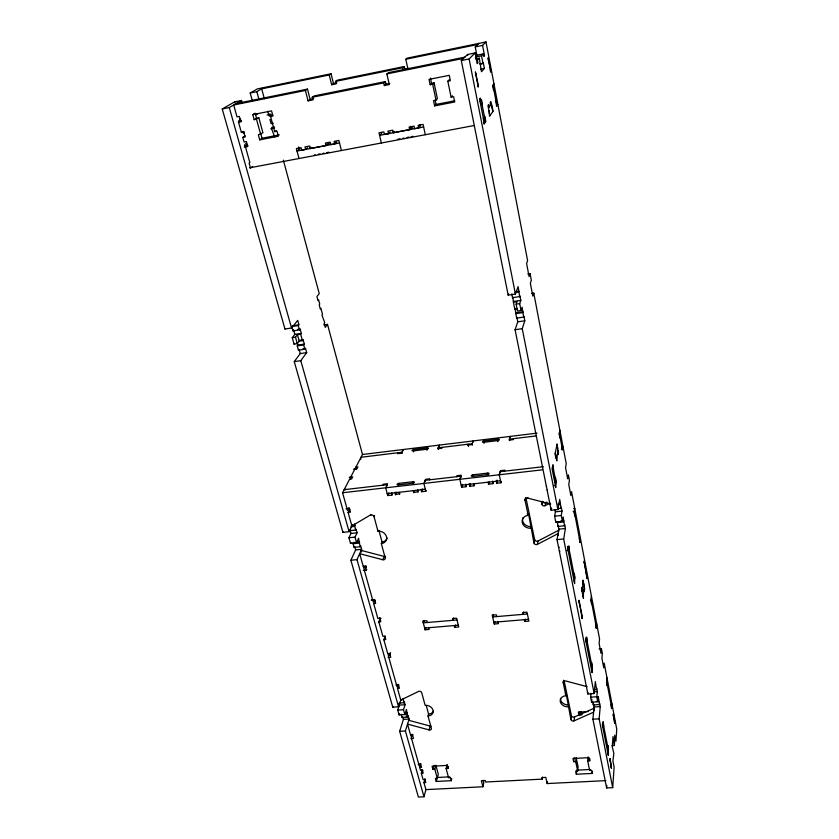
<?xml version="1.0" encoding="UTF-8"?>
<svg xmlns="http://www.w3.org/2000/svg" width="839" height="839" viewBox="0 0 839 839"><rect width="100%" height="100%" fill="white"/><g stroke="black" fill="none" stroke-linecap="round" stroke-linejoin="round"><path stroke-width="1.26" d="M421.734 769.751L422.29 772.771M612.69 787.643L599.13 718.845L600.242 706.585L599.591 703.271L599.476 704.571L593.32 704.97L593.446 703.68L594.096 706.983L592.9 719.233L606.628 787.936L612.69 787.643L614.117 767.182L612.9 760.963L613.865 753.307L612.26 746.846L613.015 736.558L614.41 745.556L612.082 745.682M614.41 745.556L614.746 735.142L615.92 741.256L616.759 729.238L604.185 663.156L603.755 667.854L601.909 658.185L602.35 653.529L601.427 648.673L599.077 648.862M611.295 767.748L611.442 765.724M614.567 722.788L614.704 720.953M610.005 761.172L609.995 758.624L611.474 768.356M613.351 716.401L613.267 714.02L614.735 723.386M606.628 787.936L606.817 785.377M608.034 753.904L608.443 748.535L607.824 745.347L607.719 746.679M611.914 703.774L611.537 708.619L611.044 704.299M603.713 726.217L603.189 721.645L602.738 726.91M607.258 684.456L607.153 685.652L606.555 682.485L606.954 677.734M599.476 704.571L598.291 696.622L597.808 701.792L591.6 702.201L590.604 697.178L591.002 693.308M577.672 771.01L575.68 761.571L576.131 757.544L578.113 766.961L577.672 771.01L575.68 771.114L576.341 774.24L592.271 773.422L592.46 771.387M597.808 701.792L596.823 696.758L597.316 691.609L596.655 688.253L596.529 689.532L594.054 689.7M601.427 648.673L600.986 653.319L599.119 643.523L599.57 638.919L571.537 491.581L570.887 495.566L568.758 484.418L569.429 480.495L568.37 474.916L567.688 478.807L565.528 467.522L566.231 463.673L533.782 293.136L531.569 293.472M592.271 773.422L591.631 770.275L589.628 770.38L587.688 760.921L589.691 760.805L589.89 758.792M594.148 693.538L563.682 538.974L565.423 528.497L564.668 524.658L564.49 525.759L557.904 526.441L558.092 525.34L558.858 529.168L557.023 539.634L587.856 693.968L594.148 693.538L595.344 681.509L596.529 689.532M587.688 760.921L588.087 756.883L588.569 759.243M591.6 702.201L591.894 699.286M591.757 670.969L592.292 665.914L591.621 662.485L591.485 663.743M596.707 623.859L596.235 628.401L595.721 623.943M587.856 693.968L587.992 692.657M576.341 774.24L576.792 770.181L590.216 769.478M587.185 641.762L586.639 637.032L586.073 641.961M591.663 602.696L591.537 603.807L590.887 600.42L591.401 595.984M575.68 761.571L573.677 761.676L574.138 757.648M581.993 714.88L581.301 711.462L580.892 715.09L578.994 715.216L579.413 711.587M565.203 693.926A6.953 5.506 10.8 0 1 566.189 693.79L570.919 719.526A2.077 1.626 10.6 0 0 574.075 720.858L574.537 716.936L593.97 708.284L594.442 710.643M570.919 719.526L571.401 715.615L564.228 681.278M581.941 617.913L582.161 616.099L578.952 600.357L582.214 618.626L582.161 616.099M586.943 577.903L584.154 561.102L587.195 578.616L587.143 576.278M583.095 596.602L584.301 587.101L583.294 581.815L582.067 591.275M578.994 602.884L579.225 601.091M584.175 563.43L584.395 561.826M568.255 706.826A6.974 5.516 10.8 0 1 560.284 701.729A6.974 5.516 10.8 0 1 565.937 695.72L566.189 693.79M565.937 695.72L563.221 682.757L563.567 680.219M605.884 780.627L547.185 783.563L547.479 781.529M574.254 581.752L574.925 577.075L574.201 573.383L574.033 574.537M580.42 538.25L579.822 542.434L579.298 537.82M425.016 778.634L423.947 782.598L425.908 789.614L482.928 786.772L481.376 780.679L485.194 780.49L485.582 782.011L542.235 779.127L542.529 777.103M569.398 550.866L568.832 545.958L568.129 550.489L567.028 550.594M574.946 515.02L574.788 516.037L574.096 512.398L574.725 508.34L573.698 508.455M559.477 550.699L559.917 551.286M558.722 546.902L559.162 547.489M564.49 525.759L563.158 516.939L562.403 521.334L555.764 522.026L554.61 516.184L555.418 511.821L554.978 509.64M562.403 521.334L561.26 515.492L562.025 511.119L561.26 507.228L561.071 508.308L557.757 508.665M557.904 526.441L557.327 521.491M561.071 508.308L559.728 499.404L557.893 509.546L551.15 510.259L515.083 329.717L517.757 321.819L516.866 317.32L516.583 318.149L523.651 317.111L523.924 316.282L524.805 320.792L522.246 328.678L557.893 509.546M555.764 522.026L555.869 521.47M551.15 510.259L551.569 508.056M555.208 478.335L555.408 477.297L556.194 481.282L555.376 485.498L554.254 485.624M561.658 445.299L562.203 450.082L562.927 446.317L561.878 446.442M523.641 611.946L523.158 614.337L522.77 612.554L526.965 612.187L528.916 621.112L524.732 621.458L525.204 619.056M553.509 469.641L552.922 464.586L552.083 468.718L555.775 487.501L555.785 483.379M556.047 456.972L555.848 457.968L555.072 453.993L557.127 443.925L557.683 448.813M560.064 436.951L559.875 437.885L559.141 434.015L559.886 430.323M556.425 458.954L558.061 450.774M527.228 513.94A7.446 6.418 13 0 1 528.539 513.688L533.95 542.938A2.223 1.898 12.4 0 0 537.348 544.375L538.03 541.008L558.659 530.279L558.826 531.139M541.449 501.816L541.963 504.333A2.098 1.825 11.9 0 0 545.172 505.697L545.78 502.697L546.997 502.047M547.332 489.882L547.489 490.448M533.95 542.938L534.642 539.582L525.959 497.957M541.963 504.333L542.581 501.334A2.087 1.814 11.8 0 0 545.78 502.697M546.42 486.494L546.546 485.896M482.928 786.772L483.767 782.745L483.149 780.322M530.867 528.213A7.467 6.439 13 0 1 522.236 522.529A7.467 6.439 13 0 1 528.171 515.324L528.539 513.688M528.171 515.324L525.015 500.264A2.255 1.961 13.3 0 1 527.721 498.125L527.867 497.517M525.015 500.264L525.581 497.863M497.988 621.898L498.397 623.66L494.265 624.006L494.832 621.615M493.196 614.557L492.619 616.938L527.353 613.98M436.249 781.455L438.325 774.366L435.829 765.252L434.791 769.195L437.297 778.33L435.42 778.435L436.249 781.455L451.277 780.69L451.76 778.697M451.277 780.69L450.459 777.648L448.582 777.743L446.107 768.587L448.005 768.482L448.498 766.5M446.107 768.587L447.103 764.633L447.722 766.919M434.791 769.195L432.903 769.3L433.952 765.357M402.689 716.831L403.412 719.401L399.647 731.325L418.388 797.05L423.989 796.777L425.992 789.321M611.516 768.346L610.152 759.148M423.947 782.598L425.803 782.504L424.964 779.483L423.097 779.588L421.325 773.275L421.87 771.293M496.415 480.286L496.573 483.254L500.977 482.761L501.303 481.576M504.522 471.182L504.816 470.155L500.422 470.658L499.236 474.79L500.977 482.761M513.583 438.671L513.332 439.594L509.147 440.108L510.196 436.406L510.427 437.486M421.325 773.275L423.192 773.17L422.342 770.129L420.465 770.233L419.678 767.433L420.79 763.5M410.953 738.593L413.47 738.446L412.589 735.3L410.691 735.415L407.523 724.099L429.075 729.92L430.166 726.071A1.993 1.542 17.1 0 0 431.005 726.154M419.752 764.161L419.259 765.902L411.131 736.988L411.907 734.419L412.348 735.981L412.861 734.282M453.637 617.944L452.945 620.325L452.504 618.563L456.573 618.217L458.755 626.985L454.686 627.32L455.378 624.94M496.573 483.254L497.412 480.317M429.075 729.92A2.003 1.542 17.2 0 0 431.361 728.294L428.037 716.013L428.582 714.104L426.327 705.756M614.798 723.333L613.487 714.576M488.088 482.184L488.529 484.166L492.913 483.663L493.143 482.886M492.65 481.093L492.913 483.663M488.529 484.166L489.168 482.006M487.228 474.654L487.7 473.112A1.688 0.724 -12.5 0 1 489.106 473.699A1.688 0.724 -12.5 0 1 487.228 474.664L472.661 476.342A1.688 0.724 -12.8 0 1 471.287 475.755A1.688 0.724 -12.8 0 1 473.165 474.79L487.7 473.112L488.204 475.346M423.989 796.777L405.394 730.968L409.086 719.023L408.205 715.856L405.929 716.013M401.22 714.325L402.122 717.492L407.806 717.125L408.205 715.856M407.806 717.125L406.422 709.5L404.838 714.545L399.112 714.922L397.749 710.119L399.385 705.096L398.934 703.501M402.122 717.492L402.374 716.705M404.838 714.545L403.486 709.731L405.09 704.708L404.188 701.509L403.79 702.757L399.217 703.072M469.347 483.736L469.609 486.305L473.962 485.812L474.465 484.239M403.79 702.757L403.244 698.447M399.112 714.922L399.511 713.653M533.782 293.136L532.817 296.104L530.342 283.131L531.328 280.236L530.091 273.745L527.857 274.091M428.656 627.729L429.117 629.46L425.1 629.795L425.866 627.425M472.661 476.332L473.175 474.79L473.511 476.269M497.842 441.681L498.03 439.227L484.25 440.915L484.04 443.359M469.609 486.305L470.448 483.757M354.666 546.514L355.631 549.923L350.88 560.253L392.767 707.193L398.567 706.805L400.969 699.432M424.052 620.493L423.276 622.853L457.014 619.979M392.767 707.193L393.051 706.344M459.814 479.3L461.66 487.197L465.991 486.714L466.19 486.117M523.651 317.111L522.152 307.221L521.05 310.493L517.474 311.017L516.121 304.148L516.981 301.725L513.426 302.26L514.779 309.088L517.149 308.742M428.037 716.013A6.722 5.244 17.5 0 0 433.029 710.203A6.722 5.244 17.5 0 0 425.121 705.263L421.723 692.731A2.035 1.594 17.9 0 0 418.609 691.42L400.769 700.062L397.487 688.389L398.735 684.676M465.729 484.145L465.991 486.714M397.864 684.278L397.036 686.753L388.331 655.762L389.202 653.34L389.674 655.018L390.534 652.616M461.66 487.197L462.583 484.46M379.522 617.913L379.763 621.059M459.814 479.31L461.24 475.189L456.93 475.682L456.563 476.709M516.583 318.149L515.073 308.28L514.779 309.088M521.05 310.493L519.698 303.613L520.82 300.393L519.928 295.81L519.645 296.607L512.524 297.688L511.78 293.954M530.091 273.745L529.094 276.597L526.588 263.436L527.605 260.656L485.991 41.95L407.261 58.122L405.803 59.244L407.985 69.249M519.645 296.607L518.124 286.613L515.419 294.028L508.172 295.129L461.303 60.555L467.512 54.483L475.094 52.93L477.181 63.638L477.947 62.82L477.422 60.167L479.31 58.174L481.492 71.724L484.397 68.42L483.4 63.24L479.719 63.984M513.426 302.26L512.818 296.891L512.524 297.688M388.153 657.493L390.754 657.294L389.81 653.927L387.859 654.074L383.811 639.675L385.143 636.098M508.172 295.129L508.581 294.049M383.811 639.675L385.783 639.507L384.818 636.098L382.857 636.256L378.829 621.919L379.511 620.157M421.304 489.2L421.556 491.727L425.824 491.245L426.128 490.469M429.379 479.845L429.788 478.817L425.53 479.31L423.873 483.432L425.824 491.245M442.174 447.376L441.807 448.299L437.748 448.792L439.227 445.1L439.468 446.149M421.556 491.727L422.72 488.801M413.26 490.668L413.753 492.608L418.242 491.549M378.829 621.919L380.812 621.751L379.836 618.28L377.854 618.458L373.691 603.608L375.085 600.147M417.759 489.598L418.011 492.136M413.753 492.608L414.634 490.458M365.626 565.916L363.339 566.745L359.679 553.698L382.783 559.749A2.15 1.783 22.2 0 0 385.174 557.788L385.521 556.949M382.783 559.749L384.168 556.414A2.139 1.783 22.2 0 0 385.541 556.362M412.431 483.264L413.082 481.722A1.668 0.703 -14.2 0 1 414.351 482.31A1.668 0.703 -14.2 0 1 412.431 483.264L398.315 484.89A1.657 0.703 -14.5 0 1 397.067 484.302A1.657 0.703 -14.5 0 1 398.997 483.348L413.082 481.722L413.543 483.547M427.24 447.869L413.868 449.515A1.573 0.629 -13.9 0 0 412.064 450.386A1.573 0.629 -13.9 0 0 413.26 450.9L426.663 449.253A1.573 0.629 -13.7 0 0 428.467 448.383A1.573 0.629 -13.7 0 0 427.24 447.879L426.925 450.312M385.174 557.788L381.336 543.599L382.028 541.963A7.205 6.051 23 0 0 387.199 537.988M363.35 570.468L366.37 570.163L366.737 569.324M395.179 492.157L395.431 494.685L399.899 493.626M366.234 566.042L365.332 568.129L364.829 566.325L363.853 568.559L373.198 601.857L374.131 599.549L371.75 599.759M363.339 566.745L363.707 565.906M395.431 494.685L396.532 492.147M381.336 543.599A7.215 6.062 23 0 0 386.506 536.677A7.215 6.062 23 0 0 377.969 531.192L378.232 530.584M398.315 484.89L398.997 483.337L399.28 484.439M413.868 449.505L413.522 451.938M382.899 485.204L383.371 484.187L387.555 483.694L385.667 487.816L387.712 495.555L391.918 495.083L392.264 494.297M391.677 492.556L391.918 495.083M387.712 495.555L388.939 492.829M398.567 706.805L356.995 559.644L361.661 549.314L360.644 545.665L360.141 546.745L354.1 547.374L353.062 543.714L353.502 542.403M377.969 531.192L374.047 516.698L374.593 515.503M360.141 546.745L358.589 538.334L356.585 542.665L350.492 543.305L348.919 537.757L350.985 533.447L350.199 530.678M349.475 509.693L348.101 512.451L351.887 525.938L370.953 514.674M354.1 547.374L354.478 546.556M397.938 452.766L397.508 453.689L401.503 453.196L403.192 449.515L403.454 450.553M356.585 542.665L355.023 537.117L357.047 532.807L356.009 529.105L355.505 530.175L349.36 530.594M350.492 543.305L350.88 542.487M355.505 530.175L354.582 523.997M349.423 530.825L349.716 530.217M302.931 348.762L305.511 348.384L306.696 352.632L300.268 353.576L294.258 361.609L342.931 532.366L349.108 531.706L352.464 524.732M342.931 532.366L343.287 531.643M348.101 512.451L350.44 511.633M350.146 512.23L349.381 507.847M356.523 469.337L355.914 467.113L362.49 454.497L327.504 324.378L323.844 324.934M497.873 104.403L496.583 106.228L495.975 100.848M483.348 118.351L484.009 124.109L485.844 121.498L484.827 116.306L484.46 116.81M488.938 110.601L489.577 116.191L493.122 111.157L490.846 101.561L490.154 102.494L490.647 105.022M488.445 108.042L491.329 104.088L492.787 111.629M294.258 361.609L300.782 360.665L306.696 352.632M327.504 324.378L325.27 327.42L324.169 323.34L324.735 322.575L321.956 315.149L322.522 314.394L320.865 308.228L320.288 308.972L319.177 304.83L319.753 304.096L318.631 299.963L318.054 300.687L316.932 296.524L319.25 293.65L283.351 160.134M299.25 340.414L303.12 339.837L304.316 344.116L297.866 345.07L297.226 345.909L298.432 350.167L304.882 349.223L305.511 348.384M297.226 345.909L303.687 344.955L304.316 344.116M298.432 350.167L298.988 349.433M482.236 105.473L481.586 99.726L480.076 101.655M493.93 90.119L493.594 90.549L492.65 85.568L493.972 83.879M297.52 329.465L300.11 329.077L301.316 333.387L294.846 334.362L292.245 337.666L294.07 344.137L297.321 343.654L299.25 341.148L302.491 340.665L303.12 339.837M294.07 344.137L294.562 343.508M292.245 337.666L295.496 337.184L297.436 334.698L300.677 334.216L301.316 333.387M291.836 326.822L292.979 330.87L299.471 329.895L300.11 329.077M292.842 326.381L298.264 325.563L298.904 324.745L297.688 320.404L291.563 328.018L284.966 329.024L222.241 108.986L234.647 101.886L241.517 100.491L242.167 102.84M292.979 330.87L293.556 330.157M292.381 325.784L298.904 324.745M284.966 329.024L285.417 328.469M477.601 85.431L478.178 84.739L475.377 71.86L478.23 87.109L478.188 84.739M490.196 70.528L490.7 69.931L488.109 57.797L490.752 72.144L490.7 69.931M475.409 74.252L475.996 73.601M488.183 60.009L488.697 59.433M480.579 64.131L483.4 63.24M449.138 79.873L447.816 81.205L451.109 97.188L452.399 95.772M381.367 142.997L378.997 132.803L383.853 131.88L384.44 134.439L388.499 133.663L387.901 131.104L392.778 130.181L393.365 132.74L409.684 129.636L409.107 127.067L414.026 126.123L414.602 128.703L418.703 127.927L420.161 126.353L419.783 124.644M447.816 81.205L450.354 80.701L449.253 75.332L429.012 79.38L430.145 84.718L431.561 83.365L434.067 82.872L437.402 98.698L436.018 100.135L433.511 100.628L434.633 105.892L436.018 104.424L454.738 100.785M475.377 57.073L481.534 55.825L483.348 53.916L483.841 56.496L484.554 55.741L482.572 45.4L485.991 41.95M409.684 129.636L412.694 128.031L410.177 128.252M461.303 60.555L469.106 58.982L475.094 52.93M393.365 132.74L394.162 131.943M388.499 133.663L390.114 132.069M476.982 55.773L475.252 46.9L478.796 43.429M381.808 133.223L379.595 135.352L423.643 126.983M430.145 84.718L432.662 84.225L434.067 82.872M298.988 158.519L296.366 148.566L301.054 147.664L301.704 150.171L305.616 149.426L304.966 146.919L309.675 146.028L310.325 148.534L326.067 145.535L325.427 143.018L330.178 142.116L330.807 144.633L334.761 143.878L336.659 142.252L334.688 142.63M326.067 145.535L329.36 143.868L327.032 144.077M310.325 148.534L311.332 147.706M385.992 84.204L385.395 81.572L383.717 82.904L384.325 85.557L385.992 84.204L389.684 83.47M404.797 69.018L403.339 70.193L402.783 67.707L404.251 66.533L404.797 69.018L408.268 68.305M305.616 149.426L307.661 147.769M299.806 148.849L297.037 151.051L339.533 142.966M384.325 85.557L389.275 84.561L386.873 73.926L388.53 72.636L464.796 57.146M252.644 166.458L250.473 168.083L249.099 163.175L249.875 162.609L244.789 144.486L246.362 143.406L247.054 145.881L244.768 146.332M272.801 114.964L270.557 116.443L274.647 131.65L276.125 130.611M254.343 113.643L252.78 114.628L254.175 119.704L258.832 117.743L262.943 132.814L258.339 134.838L259.712 139.851L261.999 138.246L279.293 134.89M273.923 127.329L271.668 128.881L274.647 136.862M310.126 99.442L307.493 89.091L305.406 90.455L308.06 100.848L310.126 99.442L313.702 98.719M333.45 83.512L331.069 73.769L329.234 74.965L331.636 84.749L333.45 83.512L336.817 82.83M308.06 100.848L312.853 99.893L312.192 97.293L314.237 95.898L385.395 81.572M331.636 84.749L336.156 83.837L335.558 81.393L337.351 80.166L404.251 66.533M244.327 147.203L247.778 146.531L246.383 141.56L244.076 142.011L242.796 137.428L245.166 135.855M239.66 121.194L238.444 121.938L241.391 132.426L242.586 131.65M254.175 119.704L258.832 117.743M255.685 115.016L257.678 113.747M222.241 108.986L229.278 107.56L241.517 100.491M252.424 101.173L250.179 93.003L256.828 91.64L263.845 87.581M250.179 93.003L257.311 88.924L331.069 73.769M545.172 505.697L550.048 503.096M537.348 544.375L558.071 533.614L558.417 535.345M574.075 720.858L593.593 712.196M310.797 147.286L310.031 147.748L310.881 147.769M393.911 131.398L392.704 131.954L393.848 131.996M413.029 136.317L411.131 136.715M329.234 74.965L261.695 88.829L264.379 98.771M405.803 59.244L477.716 44.488M475.252 46.9L482.572 45.4M335.558 81.393L402.783 67.707M236.147 103.585L307.493 89.091M250.683 101.152L252.896 100.701M255.119 100.25L257.332 99.799M483.348 53.916L476.017 55.405L476.237 56.528M305.406 90.455L233.693 105.011L237.028 116.883L239.346 116.422L240.762 121.477L238.444 121.938M386.873 73.926L463.548 58.363M475.577 58.929L479.31 58.174M312.192 97.293L383.717 82.904M252.78 114.628L271.532 110.874L272.906 115.981L270.557 116.443M480.726 69.155L484.397 68.42M267.117 114.985L270.84 114.24L271.479 116.6M238.559 120.9L240.866 120.438M273.273 123.281L271.102 123.711L269.938 119.4M241.391 132.426L243.698 131.975L245.103 136.977L242.796 137.428M271.668 127.518L274.437 126.972M270.819 128.713L274.542 127.979M274.647 131.65L276.985 131.199L278.338 136.233L259.712 139.851M451.109 97.188L453.626 96.695L454.707 101.991L434.633 105.892M244.401 146.017L247.83 145.357M326.056 144.895L327.042 144.707M409.422 129.038L410.439 128.839M314.247 154.984L315.223 154.796M318.159 154.24L320.11 153.873M323.046 153.317L324.032 153.138M326.518 152.677L328.94 152.216M397.938 139.201L399.962 138.813M403.003 138.246L404.02 138.057M407.062 137.481L409.096 137.093M249.466 167.852L474.098 125.525M515.471 291.762L519.026 291.217M515.177 292.549L518.743 292.014M513.72 301.453L520.82 300.393M516.121 304.148L519.698 303.613M515.964 312.811L523.043 311.762M515.681 313.629L522.77 312.58M517.757 321.819L524.805 320.792M515.083 329.717L522.246 328.678M362.406 454.507L536.981 433.134M360.969 457.265L401.923 452.273L402.196 453.312M536.436 435.881L509.409 439.175L509.713 440.601M355.914 467.113L357.907 466.872L356.921 468.781L353.502 469.19M561.322 449.264L562.382 449.138L559.33 433.092M349.265 477.286L352.726 476.888L351.698 478.859L349.674 479.1L342.564 492.755L347.566 510.563L348.479 507.983M344.084 489.672L387.094 484.711L387.377 485.802M543.389 466.694L500.128 471.675L500.369 472.797M342.48 492.766L542.088 469.861M387.199 493.636L425.331 489.305M461.198 485.236L500.537 480.778M554.873 482.456L555.984 482.331L552.712 465.614M346.004 508.78L349.087 508.434M351.331 525.791L354.981 525.392M558.292 503.557L560.494 503.316M350.817 526.85L354.467 526.462M558.092 504.638L560.305 504.396M350.985 533.447L357.047 532.807M555.418 511.821L562.025 511.119M573.215 511.486L574.254 511.381L579.98 541.386M348.919 537.757L355.023 537.117M554.61 516.184L561.26 515.492M353.576 542.623L359.616 542.004M560.62 521.145L563.913 520.809M353.062 543.714L359.123 543.085M557.138 522.592L563.735 521.9M355.631 549.923L361.661 549.314M558.858 529.168L565.423 528.497M350.88 560.253L356.995 559.644M557.023 539.634L563.682 538.974M364.315 567.154L366.318 566.965M567.573 547.185L568.664 547.08L574.757 578.239M371.278 600.221L374.697 599.916L375.683 603.43L373.691 603.608M378.788 618.521L381.032 618.333M424.649 628.065L458.314 625.233M493.856 622.244L528.528 619.329M395.935 685.159L398.504 684.97L399.427 688.253L397.487 688.389M400.602 699.695L402.888 699.537M399.385 705.096L405.09 704.708M593.603 691.86L597.316 691.609M397.749 710.119L403.486 709.731M590.604 697.178L596.823 696.758M405.038 712.835L407.314 712.689M404.639 714.094L406.925 713.947M596.361 701.404L598.826 701.247M403.412 719.401L409.086 719.023M594.096 706.983L600.242 706.585M588.517 711.493L578.365 712.143L578.994 715.216M399.647 731.325L405.394 730.968M592.9 719.233L599.13 718.845M418.2 764.402L420.696 764.266L421.556 767.328L419.678 767.433M437.276 777.491L449.756 776.83M527.721 498.125L550.73 504.029M384.168 556.414L361.169 550.405L361.619 552.031M587.164 686.68L565.78 680.995A2.108 1.678 10.9 0 0 563.221 682.757M408.698 720.292L430.166 726.071M240.363 119.19L240.132 118.96A2.339 0.808 76.6 0 0 239.514 119.264L239.923 122.095M379.983 617.903L380.445 619.297M240.573 119.547L241.265 121.823M229.278 107.56L291.563 328.018M300.782 360.665L349.108 531.706M297.436 334.698L299.25 341.148M293.64 330.052L294.846 334.362M297.195 342.669L297.866 345.07M299.072 349.328L300.268 353.576M295.496 337.184L297.321 343.654M344.703 488.644L345.039 489.84M298.264 325.563L299.471 329.895M300.677 334.216L302.491 340.665M303.687 344.955L304.882 349.223M349.664 509.294L349.905 510.143M422.636 770.097L422.835 770.81M365.353 566.545L366.37 570.163M234.647 101.886L234.91 102.83M350.587 479.52L350.188 478.104L355.421 468.068L355.799 469.462M255.119 113.16L256.503 118.205M260.635 133.265L261.999 138.246M256.503 119.243L260.656 134.387M432.903 769.3L432.064 766.238L447.177 765.409L448.005 768.482M256.828 91.64L258.926 99.369M360.571 458.178L360.875 459.332M378.892 530.342L382.028 541.963M267.767 111.325L268.669 114.67A1.846 0.598 77.1 0 0 269.665 116.107A1.846 0.598 77.1 0 0 269.718 113.989M298.464 146.919L299.114 149.405M425.1 629.795L422.814 621.101L426.841 620.766L427.303 622.507M399.144 492.273L399.647 494.213M334.761 143.878L334.142 141.361L338.904 140.449L341.4 150.527M454.256 625.579L454.686 627.32M425.394 481.429L425.121 480.328L460.884 476.206L461.146 477.318M438.451 449.264L438.115 447.858L472.126 443.716L472.451 445.131M494.265 624.006L492.21 615.165L496.352 614.809L496.761 616.592M542.235 779.127L541.879 777.585L545.79 777.386L547.185 783.563M473.511 483.83L473.962 485.812M468.529 446.484L468.015 444.219L467.69 445.142L471.801 444.649L473.081 440.957L473.322 442.017M410.806 126.353L411.183 128.063M418.703 127.927L418.137 125.347L423.076 124.403L425.321 134.712M524.333 619.685L524.732 621.458M573.677 761.676L573.006 758.508L589.041 757.638L589.691 760.805M432.662 84.225L436.018 100.135M430.438 78.058L431.561 83.365M435.126 100.24L436.018 104.424M592.701 701.855L593.32 704.97M484.376 123.585L479.551 99.002L480.317 98.037L480.831 100.68M469.106 58.982L515.419 294.028M467.512 54.483L467.711 55.489M481.208 100.208L485.477 122.022M586.503 638.259L592.156 667.173M603.073 722.956L608.338 749.877M568.485 548.213L568.108 546.315L567.751 548.58L574.621 583.598L574.589 579.403M586.356 639.486L586.01 637.724L585.727 640.199L592.093 672.689L592.03 668.431M602.958 724.277L602.643 722.641L602.412 725.274L608.348 755.499L608.244 751.209M481.534 55.825L483.033 63.638M557.673 452.714L558.05 454.675L558.438 452.724L556.928 444.88M583 584.07L582.948 580.064L584.647 588.863L584.353 591.128L584.017 589.366M489.147 107.077L488.655 104.529L487.952 105.483L489.934 115.688M556.823 456.972L556.813 460.936L555.282 453.008M582.36 588.988L582.014 587.206L581.721 589.492L583.441 598.375L583.388 594.306M492.975 85.148L496.908 105.766M591.023 599.308L596.351 627.268M606.649 681.289L611.631 707.403M498.03 439.227A1.605 0.65 -12.2 0 1 499.373 439.73A1.605 0.65 -12.2 0 1 497.611 440.611L483.799 442.3A1.594 0.64 -12.5 0 1 482.477 441.796A1.594 0.64 -12.5 0 1 484.25 440.915M538.03 541.008A2.213 1.888 12.4 0 1 534.642 539.582M370.681 515.272A2.181 1.846 24.1 0 1 374.047 516.698M531.223 526.556A7.446 6.418 13 0 1 522.802 517.862M574.537 716.936A2.066 1.626 10.6 0 1 571.401 715.615M568.506 704.886A6.953 5.506 10.8 0 1 560.473 698.394M433.375 711.178A6.702 5.233 17.4 0 1 428.582 714.104M243.908 131.398A1.961 0.671 76.8 0 1 243.635 133.16A1.961 0.671 76.8 0 1 242.597 131.639"/></g></svg>
